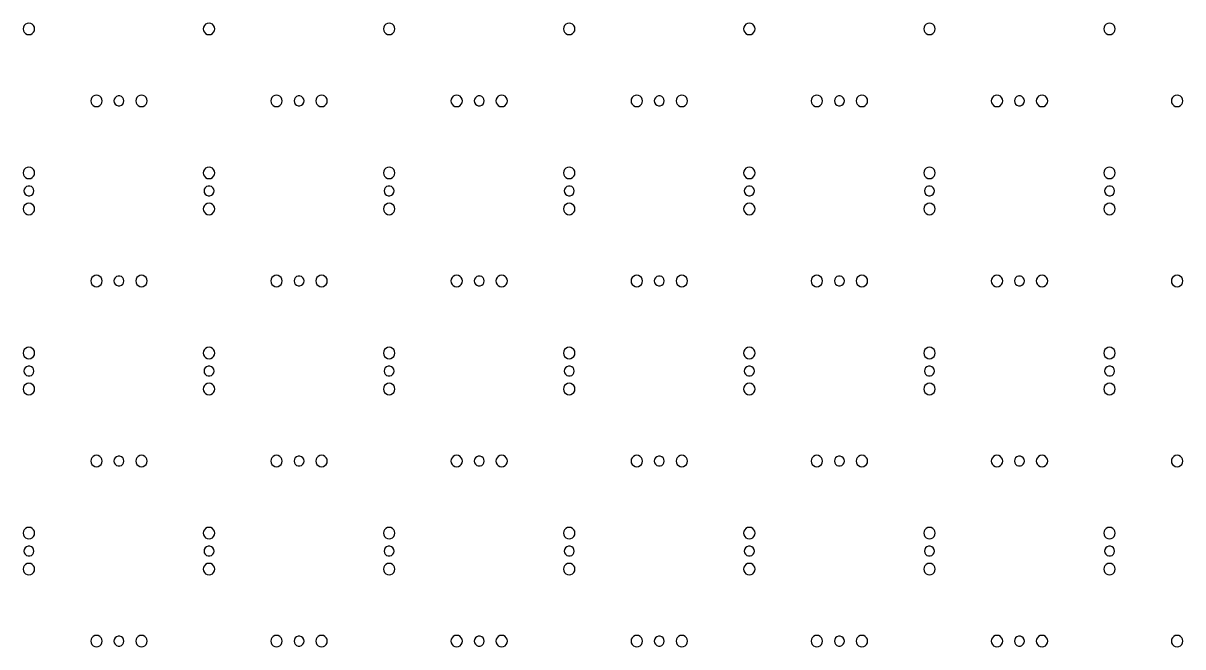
# Model space of a CAD drawing. Extents: x 218 to 2830, y 94 to 1506.
# Drawn here: x 218 to 1505, y 94 to 786 of the extents above; entities that cross this region are included whole.
import ezdxf

# ---------------------------------------------------------------- set-up
doc = ezdxf.new("R2010")
doc.units = 0
doc.layers.get('0').update_dxf_attribs({"linetype": 'CONTINUOUS'})

msp = doc.modelspace()

# ---------------------------------------------------------------- linework, layer by layer
for points in [[(225.962, 773.961), (227.732, 774.863), (229.137, 776.268), (230.039, 778.038), (230.35, 780), (230.039, 781.962), (229.137, 783.732), (227.732, 785.137), (225.962, 786.039), (224, 786.35), (222.038, 786.039), (220.268, 785.137), (218.863, 783.732), (217.961, 781.962), (217.65, 780), (217.961, 778.038), (218.863, 776.268), (220.268, 774.863), (222.038, 773.961), (224, 773.65)], [(425.962, 773.961), (427.732, 774.863), (429.137, 776.268), (430.039, 778.038), (430.35, 780), (430.039, 781.962), (429.137, 783.732), (427.732, 785.137), (425.962, 786.039), (424, 786.35), (422.038, 786.039), (420.268, 785.137), (418.863, 783.732), (417.961, 781.962), (417.65, 780), (417.961, 778.038), (418.863, 776.268), (420.268, 774.863), (422.038, 773.961), (424, 773.65)], [(625.962, 773.961), (627.732, 774.863), (629.137, 776.268), (630.039, 778.038), (630.35, 780), (630.039, 781.962), (629.137, 783.732), (627.732, 785.137), (625.962, 786.039), (624, 786.35), (622.038, 786.039), (620.268, 785.137), (618.863, 783.732), (617.961, 781.962), (617.65, 780), (617.961, 778.038), (618.863, 776.268), (620.268, 774.863), (622.038, 773.961), (624, 773.65)], [(825.962, 773.961), (827.732, 774.863), (829.137, 776.268), (830.039, 778.038), (830.35, 780), (830.039, 781.962), (829.137, 783.732), (827.732, 785.137), (825.962, 786.039), (824, 786.35), (822.038, 786.039), (820.268, 785.137), (818.863, 783.732), (817.961, 781.962), (817.65, 780), (817.961, 778.038), (818.863, 776.268), (820.268, 774.863), (822.038, 773.961), (824, 773.65)], [(1025.96, 773.961), (1027.73, 774.863), (1029.14, 776.268), (1030.04, 778.038), (1030.35, 780), (1030.04, 781.962), (1029.14, 783.732), (1027.73, 785.137), (1025.96, 786.039), (1024, 786.35), (1022.04, 786.039), (1020.27, 785.137), (1018.86, 783.732), (1017.96, 781.962), (1017.65, 780), (1017.96, 778.038), (1018.86, 776.268), (1020.27, 774.863), (1022.04, 773.961), (1024, 773.65)], [(1225.96, 773.961), (1227.73, 774.863), (1229.14, 776.268), (1230.04, 778.038), (1230.35, 780), (1230.04, 781.962), (1229.14, 783.732), (1227.73, 785.137), (1225.96, 786.039), (1224, 786.35), (1222.04, 786.039), (1220.27, 785.137), (1218.86, 783.732), (1217.96, 781.962), (1217.65, 780), (1217.96, 778.038), (1218.86, 776.268), (1220.27, 774.863), (1222.04, 773.961), (1224, 773.65)], [(1425.96, 773.961), (1427.73, 774.863), (1429.14, 776.268), (1430.04, 778.038), (1430.35, 780), (1430.04, 781.962), (1429.14, 783.732), (1427.73, 785.137), (1425.96, 786.039), (1424, 786.35), (1422.04, 786.039), (1420.27, 785.137), (1418.86, 783.732), (1417.96, 781.962), (1417.65, 780), (1417.96, 778.038), (1418.86, 776.268), (1420.27, 774.863), (1422.04, 773.961), (1424, 773.65)], [(300.962, 693.961), (302.732, 694.863), (304.137, 696.268), (305.039, 698.038), (305.35, 700), (305.039, 701.962), (304.137, 703.732), (302.732, 705.137), (300.962, 706.039), (299, 706.35), (297.038, 706.039), (295.268, 705.137), (293.863, 703.732), (292.961, 701.962), (292.65, 700), (292.961, 698.038), (293.863, 696.268), (295.268, 694.863), (297.038, 693.961), (299, 693.65)], [(326.778, 695.188), (328.256, 696.429), (329.221, 698.1), (329.556, 700), (329.221, 701.9), (328.256, 703.571), (326.778, 704.812), (324.965, 705.472), (323.035, 705.472), (321.222, 704.812), (319.744, 703.571), (318.779, 701.9), (318.444, 700), (318.779, 698.1), (319.744, 696.429), (321.222, 695.188), (323.035, 694.528), (324.965, 694.528)], [(350.962, 693.961), (352.732, 694.863), (354.137, 696.268), (355.039, 698.038), (355.35, 700), (355.039, 701.962), (354.137, 703.732), (352.732, 705.137), (350.962, 706.039), (349, 706.35), (347.038, 706.039), (345.268, 705.137), (343.863, 703.732), (342.961, 701.962), (342.65, 700), (342.961, 698.038), (343.863, 696.268), (345.268, 694.863), (347.038, 693.961), (349, 693.65)], [(500.962, 693.961), (502.732, 694.863), (504.137, 696.268), (505.039, 698.038), (505.35, 700), (505.039, 701.962), (504.137, 703.732), (502.732, 705.137), (500.962, 706.039), (499, 706.35), (497.038, 706.039), (495.268, 705.137), (493.863, 703.732), (492.961, 701.962), (492.65, 700), (492.961, 698.038), (493.863, 696.268), (495.268, 694.863), (497.038, 693.961), (499, 693.65)], [(526.778, 695.188), (528.256, 696.429), (529.221, 698.1), (529.556, 700), (529.221, 701.9), (528.256, 703.571), (526.778, 704.812), (524.965, 705.472), (523.035, 705.472), (521.222, 704.812), (519.744, 703.571), (518.779, 701.9), (518.444, 700), (518.779, 698.1), (519.744, 696.429), (521.222, 695.188), (523.035, 694.528), (524.965, 694.528)], [(550.962, 693.961), (552.732, 694.863), (554.137, 696.268), (555.039, 698.038), (555.35, 700), (555.039, 701.962), (554.137, 703.732), (552.732, 705.137), (550.962, 706.039), (549, 706.35), (547.038, 706.039), (545.268, 705.137), (543.863, 703.732), (542.961, 701.962), (542.65, 700), (542.961, 698.038), (543.863, 696.268), (545.268, 694.863), (547.038, 693.961), (549, 693.65)], [(700.962, 693.961), (702.732, 694.863), (704.137, 696.268), (705.039, 698.038), (705.35, 700), (705.039, 701.962), (704.137, 703.732), (702.732, 705.137), (700.962, 706.039), (699, 706.35), (697.038, 706.039), (695.268, 705.137), (693.863, 703.732), (692.961, 701.962), (692.65, 700), (692.961, 698.038), (693.863, 696.268), (695.268, 694.863), (697.038, 693.961), (699, 693.65)], [(726.778, 695.188), (728.256, 696.429), (729.221, 698.1), (729.556, 700), (729.221, 701.9), (728.256, 703.571), (726.778, 704.812), (724.965, 705.472), (723.035, 705.472), (721.222, 704.812), (719.744, 703.571), (718.779, 701.9), (718.444, 700), (718.779, 698.1), (719.744, 696.429), (721.222, 695.188), (723.035, 694.528), (724.965, 694.528)], [(750.962, 693.961), (752.732, 694.863), (754.137, 696.268), (755.039, 698.038), (755.35, 700), (755.039, 701.962), (754.137, 703.732), (752.732, 705.137), (750.962, 706.039), (749, 706.35), (747.038, 706.039), (745.268, 705.137), (743.863, 703.732), (742.961, 701.962), (742.65, 700), (742.961, 698.038), (743.863, 696.268), (745.268, 694.863), (747.038, 693.961), (749, 693.65)], [(900.962, 693.961), (902.732, 694.863), (904.137, 696.268), (905.039, 698.038), (905.35, 700), (905.039, 701.962), (904.137, 703.732), (902.732, 705.137), (900.962, 706.039), (899, 706.35), (897.038, 706.039), (895.268, 705.137), (893.863, 703.732), (892.961, 701.962), (892.65, 700), (892.961, 698.038), (893.863, 696.268), (895.268, 694.863), (897.038, 693.961), (899, 693.65)], [(926.778, 695.188), (928.256, 696.429), (929.221, 698.1), (929.556, 700), (929.221, 701.9), (928.256, 703.571), (926.778, 704.812), (924.965, 705.472), (923.035, 705.472), (921.222, 704.812), (919.744, 703.571), (918.779, 701.9), (918.444, 700), (918.779, 698.1), (919.744, 696.429), (921.222, 695.188), (923.035, 694.528), (924.965, 694.528)], [(950.962, 693.961), (952.732, 694.863), (954.137, 696.268), (955.039, 698.038), (955.35, 700), (955.039, 701.962), (954.137, 703.732), (952.732, 705.137), (950.962, 706.039), (949, 706.35), (947.038, 706.039), (945.268, 705.137), (943.863, 703.732), (942.961, 701.962), (942.65, 700), (942.961, 698.038), (943.863, 696.268), (945.268, 694.863), (947.038, 693.961), (949, 693.65)], [(1100.96, 693.961), (1102.73, 694.863), (1104.14, 696.268), (1105.04, 698.038), (1105.35, 700), (1105.04, 701.962), (1104.14, 703.732), (1102.73, 705.137), (1100.96, 706.039), (1099, 706.35), (1097.04, 706.039), (1095.27, 705.137), (1093.86, 703.732), (1092.96, 701.962), (1092.65, 700), (1092.96, 698.038), (1093.86, 696.268), (1095.27, 694.863), (1097.04, 693.961), (1099, 693.65)], [(1126.78, 695.188), (1128.26, 696.429), (1129.22, 698.1), (1129.56, 700), (1129.22, 701.9), (1128.26, 703.571), (1126.78, 704.812), (1124.96, 705.472), (1123.04, 705.472), (1121.22, 704.812), (1119.74, 703.571), (1118.78, 701.9), (1118.44, 700), (1118.78, 698.1), (1119.74, 696.429), (1121.22, 695.188), (1123.04, 694.528), (1124.96, 694.528)], [(1150.96, 693.961), (1152.73, 694.863), (1154.14, 696.268), (1155.04, 698.038), (1155.35, 700), (1155.04, 701.962), (1154.14, 703.732), (1152.73, 705.137), (1150.96, 706.039), (1149, 706.35), (1147.04, 706.039), (1145.27, 705.137), (1143.86, 703.732), (1142.96, 701.962), (1142.65, 700), (1142.96, 698.038), (1143.86, 696.268), (1145.27, 694.863), (1147.04, 693.961), (1149, 693.65)], [(1300.96, 693.961), (1302.73, 694.863), (1304.14, 696.268), (1305.04, 698.038), (1305.35, 700), (1305.04, 701.962), (1304.14, 703.732), (1302.73, 705.137), (1300.96, 706.039), (1299, 706.35), (1297.04, 706.039), (1295.27, 705.137), (1293.86, 703.732), (1292.96, 701.962), (1292.65, 700), (1292.96, 698.038), (1293.86, 696.268), (1295.27, 694.863), (1297.04, 693.961), (1299, 693.65)], [(1326.78, 695.188), (1328.26, 696.429), (1329.22, 698.1), (1329.56, 700), (1329.22, 701.9), (1328.26, 703.571), (1326.78, 704.812), (1324.96, 705.472), (1323.04, 705.472), (1321.22, 704.812), (1319.74, 703.571), (1318.78, 701.9), (1318.44, 700), (1318.78, 698.1), (1319.74, 696.429), (1321.22, 695.188), (1323.04, 694.528), (1324.96, 694.528)], [(1350.96, 693.961), (1352.73, 694.863), (1354.14, 696.268), (1355.04, 698.038), (1355.35, 700), (1355.04, 701.962), (1354.14, 703.732), (1352.73, 705.137), (1350.96, 706.039), (1349, 706.35), (1347.04, 706.039), (1345.27, 705.137), (1343.86, 703.732), (1342.96, 701.962), (1342.65, 700), (1342.96, 698.038), (1343.86, 696.268), (1345.27, 694.863), (1347.04, 693.961), (1349, 693.65)], [(1500.96, 693.961), (1502.73, 694.863), (1504.14, 696.268), (1505.04, 698.038), (1505.35, 700), (1505.04, 701.962), (1504.14, 703.732), (1502.73, 705.137), (1500.96, 706.039), (1499, 706.35), (1497.04, 706.039), (1495.27, 705.137), (1493.86, 703.732), (1492.96, 701.962), (1492.65, 700), (1492.96, 698.038), (1493.86, 696.268), (1495.27, 694.863), (1497.04, 693.961), (1499, 693.65)], [(225.962, 613.961), (227.732, 614.863), (229.137, 616.268), (230.039, 618.038), (230.35, 620), (230.039, 621.962), (229.137, 623.732), (227.732, 625.137), (225.962, 626.039), (224, 626.35), (222.038, 626.039), (220.268, 625.137), (218.863, 623.732), (217.961, 621.962), (217.65, 620), (217.961, 618.038), (218.863, 616.268), (220.268, 614.863), (222.038, 613.961), (224, 613.65)], [(425.962, 613.961), (427.732, 614.863), (429.137, 616.268), (430.039, 618.038), (430.35, 620), (430.039, 621.962), (429.137, 623.732), (427.732, 625.137), (425.962, 626.039), (424, 626.35), (422.038, 626.039), (420.268, 625.137), (418.863, 623.732), (417.961, 621.962), (417.65, 620), (417.961, 618.038), (418.863, 616.268), (420.268, 614.863), (422.038, 613.961), (424, 613.65)], [(625.962, 613.961), (627.732, 614.863), (629.137, 616.268), (630.039, 618.038), (630.35, 620), (630.039, 621.962), (629.137, 623.732), (627.732, 625.137), (625.962, 626.039), (624, 626.35), (622.038, 626.039), (620.268, 625.137), (618.863, 623.732), (617.961, 621.962), (617.65, 620), (617.961, 618.038), (618.863, 616.268), (620.268, 614.863), (622.038, 613.961), (624, 613.65)], [(825.962, 613.961), (827.732, 614.863), (829.137, 616.268), (830.039, 618.038), (830.35, 620), (830.039, 621.962), (829.137, 623.732), (827.732, 625.137), (825.962, 626.039), (824, 626.35), (822.038, 626.039), (820.268, 625.137), (818.863, 623.732), (817.961, 621.962), (817.65, 620), (817.961, 618.038), (818.863, 616.268), (820.268, 614.863), (822.038, 613.961), (824, 613.65)], [(1025.96, 613.961), (1027.73, 614.863), (1029.14, 616.268), (1030.04, 618.038), (1030.35, 620), (1030.04, 621.962), (1029.14, 623.732), (1027.73, 625.137), (1025.96, 626.039), (1024, 626.35), (1022.04, 626.039), (1020.27, 625.137), (1018.86, 623.732), (1017.96, 621.962), (1017.65, 620), (1017.96, 618.038), (1018.86, 616.268), (1020.27, 614.863), (1022.04, 613.961), (1024, 613.65)], [(1225.96, 613.961), (1227.73, 614.863), (1229.14, 616.268), (1230.04, 618.038), (1230.35, 620), (1230.04, 621.962), (1229.14, 623.732), (1227.73, 625.137), (1225.96, 626.039), (1224, 626.35), (1222.04, 626.039), (1220.27, 625.137), (1218.86, 623.732), (1217.96, 621.962), (1217.65, 620), (1217.96, 618.038), (1218.86, 616.268), (1220.27, 614.863), (1222.04, 613.961), (1224, 613.65)], [(1425.96, 613.961), (1427.73, 614.863), (1429.14, 616.268), (1430.04, 618.038), (1430.35, 620), (1430.04, 621.962), (1429.14, 623.732), (1427.73, 625.137), (1425.96, 626.039), (1424, 626.35), (1422.04, 626.039), (1420.27, 625.137), (1418.86, 623.732), (1417.96, 621.962), (1417.65, 620), (1417.96, 618.038), (1418.86, 616.268), (1420.27, 614.863), (1422.04, 613.961), (1424, 613.65)], [(226.778, 595.188), (228.256, 596.429), (229.221, 598.1), (229.556, 600), (229.221, 601.9), (228.256, 603.571), (226.778, 604.812), (224.965, 605.472), (223.035, 605.472), (221.222, 604.812), (219.744, 603.571), (218.779, 601.9), (218.444, 600), (218.779, 598.1), (219.744, 596.429), (221.222, 595.188), (223.035, 594.528), (224.965, 594.528)], [(426.778, 595.188), (428.256, 596.429), (429.221, 598.1), (429.556, 600), (429.221, 601.9), (428.256, 603.571), (426.778, 604.812), (424.965, 605.472), (423.035, 605.472), (421.222, 604.812), (419.744, 603.571), (418.779, 601.9), (418.444, 600), (418.779, 598.1), (419.744, 596.429), (421.222, 595.188), (423.035, 594.528), (424.965, 594.528)], [(626.778, 595.188), (628.256, 596.429), (629.221, 598.1), (629.556, 600), (629.221, 601.9), (628.256, 603.571), (626.778, 604.812), (624.965, 605.472), (623.035, 605.472), (621.222, 604.812), (619.744, 603.571), (618.779, 601.9), (618.444, 600), (618.779, 598.1), (619.744, 596.429), (621.222, 595.188), (623.035, 594.528), (624.965, 594.528)], [(826.778, 595.188), (828.256, 596.429), (829.221, 598.1), (829.556, 600), (829.221, 601.9), (828.256, 603.571), (826.778, 604.812), (824.965, 605.472), (823.035, 605.472), (821.222, 604.812), (819.744, 603.571), (818.779, 601.9), (818.444, 600), (818.779, 598.1), (819.744, 596.429), (821.222, 595.188), (823.035, 594.528), (824.965, 594.528)], [(1026.78, 595.188), (1028.26, 596.429), (1029.22, 598.1), (1029.56, 600), (1029.22, 601.9), (1028.26, 603.571), (1026.78, 604.812), (1024.96, 605.472), (1023.04, 605.472), (1021.22, 604.812), (1019.74, 603.571), (1018.78, 601.9), (1018.44, 600), (1018.78, 598.1), (1019.74, 596.429), (1021.22, 595.188), (1023.04, 594.528), (1024.96, 594.528)], [(1226.78, 595.188), (1228.26, 596.429), (1229.22, 598.1), (1229.56, 600), (1229.22, 601.9), (1228.26, 603.571), (1226.78, 604.812), (1224.96, 605.472), (1223.04, 605.472), (1221.22, 604.812), (1219.74, 603.571), (1218.78, 601.9), (1218.44, 600), (1218.78, 598.1), (1219.74, 596.429), (1221.22, 595.188), (1223.04, 594.528), (1224.96, 594.528)], [(1426.78, 595.188), (1428.26, 596.429), (1429.22, 598.1), (1429.56, 600), (1429.22, 601.9), (1428.26, 603.571), (1426.78, 604.812), (1424.96, 605.472), (1423.04, 605.472), (1421.22, 604.812), (1419.74, 603.571), (1418.78, 601.9), (1418.44, 600), (1418.78, 598.1), (1419.74, 596.429), (1421.22, 595.188), (1423.04, 594.528), (1424.96, 594.528)], [(225.962, 573.961), (227.732, 574.863), (229.137, 576.268), (230.039, 578.038), (230.35, 580), (230.039, 581.962), (229.137, 583.732), (227.732, 585.137), (225.962, 586.039), (224, 586.35), (222.038, 586.039), (220.268, 585.137), (218.863, 583.732), (217.961, 581.962), (217.65, 580), (217.961, 578.038), (218.863, 576.268), (220.268, 574.863), (222.038, 573.961), (224, 573.65)], [(425.962, 573.961), (427.732, 574.863), (429.137, 576.268), (430.039, 578.038), (430.35, 580), (430.039, 581.962), (429.137, 583.732), (427.732, 585.137), (425.962, 586.039), (424, 586.35), (422.038, 586.039), (420.268, 585.137), (418.863, 583.732), (417.961, 581.962), (417.65, 580), (417.961, 578.038), (418.863, 576.268), (420.268, 574.863), (422.038, 573.961), (424, 573.65)], [(625.962, 573.961), (627.732, 574.863), (629.137, 576.268), (630.039, 578.038), (630.35, 580), (630.039, 581.962), (629.137, 583.732), (627.732, 585.137), (625.962, 586.039), (624, 586.35), (622.038, 586.039), (620.268, 585.137), (618.863, 583.732), (617.961, 581.962), (617.65, 580), (617.961, 578.038), (618.863, 576.268), (620.268, 574.863), (622.038, 573.961), (624, 573.65)], [(825.962, 573.961), (827.732, 574.863), (829.137, 576.268), (830.039, 578.038), (830.35, 580), (830.039, 581.962), (829.137, 583.732), (827.732, 585.137), (825.962, 586.039), (824, 586.35), (822.038, 586.039), (820.268, 585.137), (818.863, 583.732), (817.961, 581.962), (817.65, 580), (817.961, 578.038), (818.863, 576.268), (820.268, 574.863), (822.038, 573.961), (824, 573.65)], [(1025.96, 573.961), (1027.73, 574.863), (1029.14, 576.268), (1030.04, 578.038), (1030.35, 580), (1030.04, 581.962), (1029.14, 583.732), (1027.73, 585.137), (1025.96, 586.039), (1024, 586.35), (1022.04, 586.039), (1020.27, 585.137), (1018.86, 583.732), (1017.96, 581.962), (1017.65, 580), (1017.96, 578.038), (1018.86, 576.268), (1020.27, 574.863), (1022.04, 573.961), (1024, 573.65)], [(1225.96, 573.961), (1227.73, 574.863), (1229.14, 576.268), (1230.04, 578.038), (1230.35, 580), (1230.04, 581.962), (1229.14, 583.732), (1227.73, 585.137), (1225.96, 586.039), (1224, 586.35), (1222.04, 586.039), (1220.27, 585.137), (1218.86, 583.732), (1217.96, 581.962), (1217.65, 580), (1217.96, 578.038), (1218.86, 576.268), (1220.27, 574.863), (1222.04, 573.961), (1224, 573.65)], [(1425.96, 573.961), (1427.73, 574.863), (1429.14, 576.268), (1430.04, 578.038), (1430.35, 580), (1430.04, 581.962), (1429.14, 583.732), (1427.73, 585.137), (1425.96, 586.039), (1424, 586.35), (1422.04, 586.039), (1420.27, 585.137), (1418.86, 583.732), (1417.96, 581.962), (1417.65, 580), (1417.96, 578.038), (1418.86, 576.268), (1420.27, 574.863), (1422.04, 573.961), (1424, 573.65)], [(300.962, 493.961), (302.732, 494.863), (304.137, 496.268), (305.039, 498.038), (305.35, 500), (305.039, 501.962), (304.137, 503.732), (302.732, 505.137), (300.962, 506.039), (299, 506.35), (297.038, 506.039), (295.268, 505.137), (293.863, 503.732), (292.961, 501.962), (292.65, 500), (292.961, 498.038), (293.863, 496.268), (295.268, 494.863), (297.038, 493.961), (299, 493.65)], [(326.778, 495.188), (328.256, 496.429), (329.221, 498.1), (329.556, 500), (329.221, 501.9), (328.256, 503.571), (326.778, 504.812), (324.965, 505.472), (323.035, 505.472), (321.222, 504.812), (319.744, 503.571), (318.779, 501.9), (318.444, 500), (318.779, 498.1), (319.744, 496.429), (321.222, 495.188), (323.035, 494.528), (324.965, 494.528)], [(350.962, 493.961), (352.732, 494.863), (354.137, 496.268), (355.039, 498.038), (355.35, 500), (355.039, 501.962), (354.137, 503.732), (352.732, 505.137), (350.962, 506.039), (349, 506.35), (347.038, 506.039), (345.268, 505.137), (343.863, 503.732), (342.961, 501.962), (342.65, 500), (342.961, 498.038), (343.863, 496.268), (345.268, 494.863), (347.038, 493.961), (349, 493.65)], [(500.962, 493.961), (502.732, 494.863), (504.137, 496.268), (505.039, 498.038), (505.35, 500), (505.039, 501.962), (504.137, 503.732), (502.732, 505.137), (500.962, 506.039), (499, 506.35), (497.038, 506.039), (495.268, 505.137), (493.863, 503.732), (492.961, 501.962), (492.65, 500), (492.961, 498.038), (493.863, 496.268), (495.268, 494.863), (497.038, 493.961), (499, 493.65)], [(526.778, 495.188), (528.256, 496.429), (529.221, 498.1), (529.556, 500), (529.221, 501.9), (528.256, 503.571), (526.778, 504.812), (524.965, 505.472), (523.035, 505.472), (521.222, 504.812), (519.744, 503.571), (518.779, 501.9), (518.444, 500), (518.779, 498.1), (519.744, 496.429), (521.222, 495.188), (523.035, 494.528), (524.965, 494.528)], [(550.962, 493.961), (552.732, 494.863), (554.137, 496.268), (555.039, 498.038), (555.35, 500), (555.039, 501.962), (554.137, 503.732), (552.732, 505.137), (550.962, 506.039), (549, 506.35), (547.038, 506.039), (545.268, 505.137), (543.863, 503.732), (542.961, 501.962), (542.65, 500), (542.961, 498.038), (543.863, 496.268), (545.268, 494.863), (547.038, 493.961), (549, 493.65)], [(700.962, 493.961), (702.732, 494.863), (704.137, 496.268), (705.039, 498.038), (705.35, 500), (705.039, 501.962), (704.137, 503.732), (702.732, 505.137), (700.962, 506.039), (699, 506.35), (697.038, 506.039), (695.268, 505.137), (693.863, 503.732), (692.961, 501.962), (692.65, 500), (692.961, 498.038), (693.863, 496.268), (695.268, 494.863), (697.038, 493.961), (699, 493.65)], [(726.778, 495.188), (728.256, 496.429), (729.221, 498.1), (729.556, 500), (729.221, 501.9), (728.256, 503.571), (726.778, 504.812), (724.965, 505.472), (723.035, 505.472), (721.222, 504.812), (719.744, 503.571), (718.779, 501.9), (718.444, 500), (718.779, 498.1), (719.744, 496.429), (721.222, 495.188), (723.035, 494.528), (724.965, 494.528)], [(750.962, 493.961), (752.732, 494.863), (754.137, 496.268), (755.039, 498.038), (755.35, 500), (755.039, 501.962), (754.137, 503.732), (752.732, 505.137), (750.962, 506.039), (749, 506.35), (747.038, 506.039), (745.268, 505.137), (743.863, 503.732), (742.961, 501.962), (742.65, 500), (742.961, 498.038), (743.863, 496.268), (745.268, 494.863), (747.038, 493.961), (749, 493.65)], [(900.962, 493.961), (902.732, 494.863), (904.137, 496.268), (905.039, 498.038), (905.35, 500), (905.039, 501.962), (904.137, 503.732), (902.732, 505.137), (900.962, 506.039), (899, 506.35), (897.038, 506.039), (895.268, 505.137), (893.863, 503.732), (892.961, 501.962), (892.65, 500), (892.961, 498.038), (893.863, 496.268), (895.268, 494.863), (897.038, 493.961), (899, 493.65)], [(926.778, 495.188), (928.256, 496.429), (929.221, 498.1), (929.556, 500), (929.221, 501.9), (928.256, 503.571), (926.778, 504.812), (924.965, 505.472), (923.035, 505.472), (921.222, 504.812), (919.744, 503.571), (918.779, 501.9), (918.444, 500), (918.779, 498.1), (919.744, 496.429), (921.222, 495.188), (923.035, 494.528), (924.965, 494.528)], [(950.962, 493.961), (952.732, 494.863), (954.137, 496.268), (955.039, 498.038), (955.35, 500), (955.039, 501.962), (954.137, 503.732), (952.732, 505.137), (950.962, 506.039), (949, 506.35), (947.038, 506.039), (945.268, 505.137), (943.863, 503.732), (942.961, 501.962), (942.65, 500), (942.961, 498.038), (943.863, 496.268), (945.268, 494.863), (947.038, 493.961), (949, 493.65)], [(1100.96, 493.961), (1102.73, 494.863), (1104.14, 496.268), (1105.04, 498.038), (1105.35, 500), (1105.04, 501.962), (1104.14, 503.732), (1102.73, 505.137), (1100.96, 506.039), (1099, 506.35), (1097.04, 506.039), (1095.27, 505.137), (1093.86, 503.732), (1092.96, 501.962), (1092.65, 500), (1092.96, 498.038), (1093.86, 496.268), (1095.27, 494.863), (1097.04, 493.961), (1099, 493.65)], [(1126.78, 495.188), (1128.26, 496.429), (1129.22, 498.1), (1129.56, 500), (1129.22, 501.9), (1128.26, 503.571), (1126.78, 504.812), (1124.96, 505.472), (1123.04, 505.472), (1121.22, 504.812), (1119.74, 503.571), (1118.78, 501.9), (1118.44, 500), (1118.78, 498.1), (1119.74, 496.429), (1121.22, 495.188), (1123.04, 494.528), (1124.96, 494.528)], [(1150.96, 493.961), (1152.73, 494.863), (1154.14, 496.268), (1155.04, 498.038), (1155.35, 500), (1155.04, 501.962), (1154.14, 503.732), (1152.73, 505.137), (1150.96, 506.039), (1149, 506.35), (1147.04, 506.039), (1145.27, 505.137), (1143.86, 503.732), (1142.96, 501.962), (1142.65, 500), (1142.96, 498.038), (1143.86, 496.268), (1145.27, 494.863), (1147.04, 493.961), (1149, 493.65)], [(1300.96, 493.961), (1302.73, 494.863), (1304.14, 496.268), (1305.04, 498.038), (1305.35, 500), (1305.04, 501.962), (1304.14, 503.732), (1302.73, 505.137), (1300.96, 506.039), (1299, 506.35), (1297.04, 506.039), (1295.27, 505.137), (1293.86, 503.732), (1292.96, 501.962), (1292.65, 500), (1292.96, 498.038), (1293.86, 496.268), (1295.27, 494.863), (1297.04, 493.961), (1299, 493.65)], [(1326.78, 495.188), (1328.26, 496.429), (1329.22, 498.1), (1329.56, 500), (1329.22, 501.9), (1328.26, 503.571), (1326.78, 504.812), (1324.96, 505.472), (1323.04, 505.472), (1321.22, 504.812), (1319.74, 503.571), (1318.78, 501.9), (1318.44, 500), (1318.78, 498.1), (1319.74, 496.429), (1321.22, 495.188), (1323.04, 494.528), (1324.96, 494.528)], [(1350.96, 493.961), (1352.73, 494.863), (1354.14, 496.268), (1355.04, 498.038), (1355.35, 500), (1355.04, 501.962), (1354.14, 503.732), (1352.73, 505.137), (1350.96, 506.039), (1349, 506.35), (1347.04, 506.039), (1345.27, 505.137), (1343.86, 503.732), (1342.96, 501.962), (1342.65, 500), (1342.96, 498.038), (1343.86, 496.268), (1345.27, 494.863), (1347.04, 493.961), (1349, 493.65)], [(1500.96, 493.961), (1502.73, 494.863), (1504.14, 496.268), (1505.04, 498.038), (1505.35, 500), (1505.04, 501.962), (1504.14, 503.732), (1502.73, 505.137), (1500.96, 506.039), (1499, 506.35), (1497.04, 506.039), (1495.27, 505.137), (1493.86, 503.732), (1492.96, 501.962), (1492.65, 500), (1492.96, 498.038), (1493.86, 496.268), (1495.27, 494.863), (1497.04, 493.961), (1499, 493.65)], [(225.962, 413.961), (227.732, 414.863), (229.137, 416.268), (230.039, 418.038), (230.35, 420), (230.039, 421.962), (229.137, 423.732), (227.732, 425.137), (225.962, 426.039), (224, 426.35), (222.038, 426.039), (220.268, 425.137), (218.863, 423.732), (217.961, 421.962), (217.65, 420), (217.961, 418.038), (218.863, 416.268), (220.268, 414.863), (222.038, 413.961), (224, 413.65)], [(425.962, 413.961), (427.732, 414.863), (429.137, 416.268), (430.039, 418.038), (430.35, 420), (430.039, 421.962), (429.137, 423.732), (427.732, 425.137), (425.962, 426.039), (424, 426.35), (422.038, 426.039), (420.268, 425.137), (418.863, 423.732), (417.961, 421.962), (417.65, 420), (417.961, 418.038), (418.863, 416.268), (420.268, 414.863), (422.038, 413.961), (424, 413.65)], [(625.962, 413.961), (627.732, 414.863), (629.137, 416.268), (630.039, 418.038), (630.35, 420), (630.039, 421.962), (629.137, 423.732), (627.732, 425.137), (625.962, 426.039), (624, 426.35), (622.038, 426.039), (620.268, 425.137), (618.863, 423.732), (617.961, 421.962), (617.65, 420), (617.961, 418.038), (618.863, 416.268), (620.268, 414.863), (622.038, 413.961), (624, 413.65)], [(825.962, 413.961), (827.732, 414.863), (829.137, 416.268), (830.039, 418.038), (830.35, 420), (830.039, 421.962), (829.137, 423.732), (827.732, 425.137), (825.962, 426.039), (824, 426.35), (822.038, 426.039), (820.268, 425.137), (818.863, 423.732), (817.961, 421.962), (817.65, 420), (817.961, 418.038), (818.863, 416.268), (820.268, 414.863), (822.038, 413.961), (824, 413.65)], [(1025.96, 413.961), (1027.73, 414.863), (1029.14, 416.268), (1030.04, 418.038), (1030.35, 420), (1030.04, 421.962), (1029.14, 423.732), (1027.73, 425.137), (1025.96, 426.039), (1024, 426.35), (1022.04, 426.039), (1020.27, 425.137), (1018.86, 423.732), (1017.96, 421.962), (1017.65, 420), (1017.96, 418.038), (1018.86, 416.268), (1020.27, 414.863), (1022.04, 413.961), (1024, 413.65)], [(1225.96, 413.961), (1227.73, 414.863), (1229.14, 416.268), (1230.04, 418.038), (1230.35, 420), (1230.04, 421.962), (1229.14, 423.732), (1227.73, 425.137), (1225.96, 426.039), (1224, 426.35), (1222.04, 426.039), (1220.27, 425.137), (1218.86, 423.732), (1217.96, 421.962), (1217.65, 420), (1217.96, 418.038), (1218.86, 416.268), (1220.27, 414.863), (1222.04, 413.961), (1224, 413.65)], [(1425.96, 413.961), (1427.73, 414.863), (1429.14, 416.268), (1430.04, 418.038), (1430.35, 420), (1430.04, 421.962), (1429.14, 423.732), (1427.73, 425.137), (1425.96, 426.039), (1424, 426.35), (1422.04, 426.039), (1420.27, 425.137), (1418.86, 423.732), (1417.96, 421.962), (1417.65, 420), (1417.96, 418.038), (1418.86, 416.268), (1420.27, 414.863), (1422.04, 413.961), (1424, 413.65)], [(226.778, 395.188), (228.256, 396.429), (229.221, 398.1), (229.556, 400), (229.221, 401.9), (228.256, 403.571), (226.778, 404.812), (224.965, 405.472), (223.035, 405.472), (221.222, 404.812), (219.744, 403.571), (218.779, 401.9), (218.444, 400), (218.779, 398.1), (219.744, 396.429), (221.222, 395.188), (223.035, 394.528), (224.965, 394.528)], [(426.778, 395.188), (428.256, 396.429), (429.221, 398.1), (429.556, 400), (429.221, 401.9), (428.256, 403.571), (426.778, 404.812), (424.965, 405.472), (423.035, 405.472), (421.222, 404.812), (419.744, 403.571), (418.779, 401.9), (418.444, 400), (418.779, 398.1), (419.744, 396.429), (421.222, 395.188), (423.035, 394.528), (424.965, 394.528)], [(626.778, 395.188), (628.256, 396.429), (629.221, 398.1), (629.556, 400), (629.221, 401.9), (628.256, 403.571), (626.778, 404.812), (624.965, 405.472), (623.035, 405.472), (621.222, 404.812), (619.744, 403.571), (618.779, 401.9), (618.444, 400), (618.779, 398.1), (619.744, 396.429), (621.222, 395.188), (623.035, 394.528), (624.965, 394.528)], [(826.778, 395.188), (828.256, 396.429), (829.221, 398.1), (829.556, 400), (829.221, 401.9), (828.256, 403.571), (826.778, 404.812), (824.965, 405.472), (823.035, 405.472), (821.222, 404.812), (819.744, 403.571), (818.779, 401.9), (818.444, 400), (818.779, 398.1), (819.744, 396.429), (821.222, 395.188), (823.035, 394.528), (824.965, 394.528)], [(1026.78, 395.188), (1028.26, 396.429), (1029.22, 398.1), (1029.56, 400), (1029.22, 401.9), (1028.26, 403.571), (1026.78, 404.812), (1024.96, 405.472), (1023.04, 405.472), (1021.22, 404.812), (1019.74, 403.571), (1018.78, 401.9), (1018.44, 400), (1018.78, 398.1), (1019.74, 396.429), (1021.22, 395.188), (1023.04, 394.528), (1024.96, 394.528)], [(1226.78, 395.188), (1228.26, 396.429), (1229.22, 398.1), (1229.56, 400), (1229.22, 401.9), (1228.26, 403.571), (1226.78, 404.812), (1224.96, 405.472), (1223.04, 405.472), (1221.22, 404.812), (1219.74, 403.571), (1218.78, 401.9), (1218.44, 400), (1218.78, 398.1), (1219.74, 396.429), (1221.22, 395.188), (1223.04, 394.528), (1224.96, 394.528)], [(1426.78, 395.188), (1428.26, 396.429), (1429.22, 398.1), (1429.56, 400), (1429.22, 401.9), (1428.26, 403.571), (1426.78, 404.812), (1424.96, 405.472), (1423.04, 405.472), (1421.22, 404.812), (1419.74, 403.571), (1418.78, 401.9), (1418.44, 400), (1418.78, 398.1), (1419.74, 396.429), (1421.22, 395.188), (1423.04, 394.528), (1424.96, 394.528)], [(225.962, 373.961), (227.732, 374.863), (229.137, 376.268), (230.039, 378.038), (230.35, 380), (230.039, 381.962), (229.137, 383.732), (227.732, 385.137), (225.962, 386.039), (224, 386.35), (222.038, 386.039), (220.268, 385.137), (218.863, 383.732), (217.961, 381.962), (217.65, 380), (217.961, 378.038), (218.863, 376.268), (220.268, 374.863), (222.038, 373.961), (224, 373.65)], [(425.962, 373.961), (427.732, 374.863), (429.137, 376.268), (430.039, 378.038), (430.35, 380), (430.039, 381.962), (429.137, 383.732), (427.732, 385.137), (425.962, 386.039), (424, 386.35), (422.038, 386.039), (420.268, 385.137), (418.863, 383.732), (417.961, 381.962), (417.65, 380), (417.961, 378.038), (418.863, 376.268), (420.268, 374.863), (422.038, 373.961), (424, 373.65)], [(625.962, 373.961), (627.732, 374.863), (629.137, 376.268), (630.039, 378.038), (630.35, 380), (630.039, 381.962), (629.137, 383.732), (627.732, 385.137), (625.962, 386.039), (624, 386.35), (622.038, 386.039), (620.268, 385.137), (618.863, 383.732), (617.961, 381.962), (617.65, 380), (617.961, 378.038), (618.863, 376.268), (620.268, 374.863), (622.038, 373.961), (624, 373.65)], [(825.962, 373.961), (827.732, 374.863), (829.137, 376.268), (830.039, 378.038), (830.35, 380), (830.039, 381.962), (829.137, 383.732), (827.732, 385.137), (825.962, 386.039), (824, 386.35), (822.038, 386.039), (820.268, 385.137), (818.863, 383.732), (817.961, 381.962), (817.65, 380), (817.961, 378.038), (818.863, 376.268), (820.268, 374.863), (822.038, 373.961), (824, 373.65)], [(1025.96, 373.961), (1027.73, 374.863), (1029.14, 376.268), (1030.04, 378.038), (1030.35, 380), (1030.04, 381.962), (1029.14, 383.732), (1027.73, 385.137), (1025.96, 386.039), (1024, 386.35), (1022.04, 386.039), (1020.27, 385.137), (1018.86, 383.732), (1017.96, 381.962), (1017.65, 380), (1017.96, 378.038), (1018.86, 376.268), (1020.27, 374.863), (1022.04, 373.961), (1024, 373.65)], [(1225.96, 373.961), (1227.73, 374.863), (1229.14, 376.268), (1230.04, 378.038), (1230.35, 380), (1230.04, 381.962), (1229.14, 383.732), (1227.73, 385.137), (1225.96, 386.039), (1224, 386.35), (1222.04, 386.039), (1220.27, 385.137), (1218.86, 383.732), (1217.96, 381.962), (1217.65, 380), (1217.96, 378.038), (1218.86, 376.268), (1220.27, 374.863), (1222.04, 373.961), (1224, 373.65)], [(1425.96, 373.961), (1427.73, 374.863), (1429.14, 376.268), (1430.04, 378.038), (1430.35, 380), (1430.04, 381.962), (1429.14, 383.732), (1427.73, 385.137), (1425.96, 386.039), (1424, 386.35), (1422.04, 386.039), (1420.27, 385.137), (1418.86, 383.732), (1417.96, 381.962), (1417.65, 380), (1417.96, 378.038), (1418.86, 376.268), (1420.27, 374.863), (1422.04, 373.961), (1424, 373.65)], [(300.962, 293.961), (302.732, 294.863), (304.137, 296.268), (305.039, 298.038), (305.35, 300), (305.039, 301.962), (304.137, 303.732), (302.732, 305.137), (300.962, 306.039), (299, 306.35), (297.038, 306.039), (295.268, 305.137), (293.863, 303.732), (292.961, 301.962), (292.65, 300), (292.961, 298.038), (293.863, 296.268), (295.268, 294.863), (297.038, 293.961), (299, 293.65)], [(326.778, 295.188), (328.256, 296.429), (329.221, 298.1), (329.556, 300), (329.221, 301.9), (328.256, 303.571), (326.778, 304.812), (324.965, 305.472), (323.035, 305.472), (321.222, 304.812), (319.744, 303.571), (318.779, 301.9), (318.444, 300), (318.779, 298.1), (319.744, 296.429), (321.222, 295.188), (323.035, 294.528), (324.965, 294.528)], [(350.962, 293.961), (352.732, 294.863), (354.137, 296.268), (355.039, 298.038), (355.35, 300), (355.039, 301.962), (354.137, 303.732), (352.732, 305.137), (350.962, 306.039), (349, 306.35), (347.038, 306.039), (345.268, 305.137), (343.863, 303.732), (342.961, 301.962), (342.65, 300), (342.961, 298.038), (343.863, 296.268), (345.268, 294.863), (347.038, 293.961), (349, 293.65)], [(500.962, 293.961), (502.732, 294.863), (504.137, 296.268), (505.039, 298.038), (505.35, 300), (505.039, 301.962), (504.137, 303.732), (502.732, 305.137), (500.962, 306.039), (499, 306.35), (497.038, 306.039), (495.268, 305.137), (493.863, 303.732), (492.961, 301.962), (492.65, 300), (492.961, 298.038), (493.863, 296.268), (495.268, 294.863), (497.038, 293.961), (499, 293.65)], [(526.778, 295.188), (528.256, 296.429), (529.221, 298.1), (529.556, 300), (529.221, 301.9), (528.256, 303.571), (526.778, 304.812), (524.965, 305.472), (523.035, 305.472), (521.222, 304.812), (519.744, 303.571), (518.779, 301.9), (518.444, 300), (518.779, 298.1), (519.744, 296.429), (521.222, 295.188), (523.035, 294.528), (524.965, 294.528)], [(550.962, 293.961), (552.732, 294.863), (554.137, 296.268), (555.039, 298.038), (555.35, 300), (555.039, 301.962), (554.137, 303.732), (552.732, 305.137), (550.962, 306.039), (549, 306.35), (547.038, 306.039), (545.268, 305.137), (543.863, 303.732), (542.961, 301.962), (542.65, 300), (542.961, 298.038), (543.863, 296.268), (545.268, 294.863), (547.038, 293.961), (549, 293.65)], [(700.962, 293.961), (702.732, 294.863), (704.137, 296.268), (705.039, 298.038), (705.35, 300), (705.039, 301.962), (704.137, 303.732), (702.732, 305.137), (700.962, 306.039), (699, 306.35), (697.038, 306.039), (695.268, 305.137), (693.863, 303.732), (692.961, 301.962), (692.65, 300), (692.961, 298.038), (693.863, 296.268), (695.268, 294.863), (697.038, 293.961), (699, 293.65)], [(726.778, 295.188), (728.256, 296.429), (729.221, 298.1), (729.556, 300), (729.221, 301.9), (728.256, 303.571), (726.778, 304.812), (724.965, 305.472), (723.035, 305.472), (721.222, 304.812), (719.744, 303.571), (718.779, 301.9), (718.444, 300), (718.779, 298.1), (719.744, 296.429), (721.222, 295.188), (723.035, 294.528), (724.965, 294.528)], [(750.962, 293.961), (752.732, 294.863), (754.137, 296.268), (755.039, 298.038), (755.35, 300), (755.039, 301.962), (754.137, 303.732), (752.732, 305.137), (750.962, 306.039), (749, 306.35), (747.038, 306.039), (745.268, 305.137), (743.863, 303.732), (742.961, 301.962), (742.65, 300), (742.961, 298.038), (743.863, 296.268), (745.268, 294.863), (747.038, 293.961), (749, 293.65)], [(900.962, 293.961), (902.732, 294.863), (904.137, 296.268), (905.039, 298.038), (905.35, 300), (905.039, 301.962), (904.137, 303.732), (902.732, 305.137), (900.962, 306.039), (899, 306.35), (897.038, 306.039), (895.268, 305.137), (893.863, 303.732), (892.961, 301.962), (892.65, 300), (892.961, 298.038), (893.863, 296.268), (895.268, 294.863), (897.038, 293.961), (899, 293.65)], [(926.778, 295.188), (928.256, 296.429), (929.221, 298.1), (929.556, 300), (929.221, 301.9), (928.256, 303.571), (926.778, 304.812), (924.965, 305.472), (923.035, 305.472), (921.222, 304.812), (919.744, 303.571), (918.779, 301.9), (918.444, 300), (918.779, 298.1), (919.744, 296.429), (921.222, 295.188), (923.035, 294.528), (924.965, 294.528)], [(950.962, 293.961), (952.732, 294.863), (954.137, 296.268), (955.039, 298.038), (955.35, 300), (955.039, 301.962), (954.137, 303.732), (952.732, 305.137), (950.962, 306.039), (949, 306.35), (947.038, 306.039), (945.268, 305.137), (943.863, 303.732), (942.961, 301.962), (942.65, 300), (942.961, 298.038), (943.863, 296.268), (945.268, 294.863), (947.038, 293.961), (949, 293.65)], [(1100.96, 293.961), (1102.73, 294.863), (1104.14, 296.268), (1105.04, 298.038), (1105.35, 300), (1105.04, 301.962), (1104.14, 303.732), (1102.73, 305.137), (1100.96, 306.039), (1099, 306.35), (1097.04, 306.039), (1095.27, 305.137), (1093.86, 303.732), (1092.96, 301.962), (1092.65, 300), (1092.96, 298.038), (1093.86, 296.268), (1095.27, 294.863), (1097.04, 293.961), (1099, 293.65)], [(1126.78, 295.188), (1128.26, 296.429), (1129.22, 298.1), (1129.56, 300), (1129.22, 301.9), (1128.26, 303.571), (1126.78, 304.812), (1124.96, 305.472), (1123.04, 305.472), (1121.22, 304.812), (1119.74, 303.571), (1118.78, 301.9), (1118.44, 300), (1118.78, 298.1), (1119.74, 296.429), (1121.22, 295.188), (1123.04, 294.528), (1124.96, 294.528)], [(1150.96, 293.961), (1152.73, 294.863), (1154.14, 296.268), (1155.04, 298.038), (1155.35, 300), (1155.04, 301.962), (1154.14, 303.732), (1152.73, 305.137), (1150.96, 306.039), (1149, 306.35), (1147.04, 306.039), (1145.27, 305.137), (1143.86, 303.732), (1142.96, 301.962), (1142.65, 300), (1142.96, 298.038), (1143.86, 296.268), (1145.27, 294.863), (1147.04, 293.961), (1149, 293.65)], [(1300.96, 293.961), (1302.73, 294.863), (1304.14, 296.268), (1305.04, 298.038), (1305.35, 300), (1305.04, 301.962), (1304.14, 303.732), (1302.73, 305.137), (1300.96, 306.039), (1299, 306.35), (1297.04, 306.039), (1295.27, 305.137), (1293.86, 303.732), (1292.96, 301.962), (1292.65, 300), (1292.96, 298.038), (1293.86, 296.268), (1295.27, 294.863), (1297.04, 293.961), (1299, 293.65)], [(1326.78, 295.188), (1328.26, 296.429), (1329.22, 298.1), (1329.56, 300), (1329.22, 301.9), (1328.26, 303.571), (1326.78, 304.812), (1324.96, 305.472), (1323.04, 305.472), (1321.22, 304.812), (1319.74, 303.571), (1318.78, 301.9), (1318.44, 300), (1318.78, 298.1), (1319.74, 296.429), (1321.22, 295.188), (1323.04, 294.528), (1324.96, 294.528)], [(1350.96, 293.961), (1352.73, 294.863), (1354.14, 296.268), (1355.04, 298.038), (1355.35, 300), (1355.04, 301.962), (1354.14, 303.732), (1352.73, 305.137), (1350.96, 306.039), (1349, 306.35), (1347.04, 306.039), (1345.27, 305.137), (1343.86, 303.732), (1342.96, 301.962), (1342.65, 300), (1342.96, 298.038), (1343.86, 296.268), (1345.27, 294.863), (1347.04, 293.961), (1349, 293.65)], [(1500.96, 293.961), (1502.73, 294.863), (1504.14, 296.268), (1505.04, 298.038), (1505.35, 300), (1505.04, 301.962), (1504.14, 303.732), (1502.73, 305.137), (1500.96, 306.039), (1499, 306.35), (1497.04, 306.039), (1495.27, 305.137), (1493.86, 303.732), (1492.96, 301.962), (1492.65, 300), (1492.96, 298.038), (1493.86, 296.268), (1495.27, 294.863), (1497.04, 293.961), (1499, 293.65)], [(225.962, 213.961), (227.732, 214.863), (229.137, 216.268), (230.039, 218.038), (230.35, 220), (230.039, 221.962), (229.137, 223.732), (227.732, 225.137), (225.962, 226.039), (224, 226.35), (222.038, 226.039), (220.268, 225.137), (218.863, 223.732), (217.961, 221.962), (217.65, 220), (217.961, 218.038), (218.863, 216.268), (220.268, 214.863), (222.038, 213.961), (224, 213.65)], [(425.962, 213.961), (427.732, 214.863), (429.137, 216.268), (430.039, 218.038), (430.35, 220), (430.039, 221.962), (429.137, 223.732), (427.732, 225.137), (425.962, 226.039), (424, 226.35), (422.038, 226.039), (420.268, 225.137), (418.863, 223.732), (417.961, 221.962), (417.65, 220), (417.961, 218.038), (418.863, 216.268), (420.268, 214.863), (422.038, 213.961), (424, 213.65)], [(625.962, 213.961), (627.732, 214.863), (629.137, 216.268), (630.039, 218.038), (630.35, 220), (630.039, 221.962), (629.137, 223.732), (627.732, 225.137), (625.962, 226.039), (624, 226.35), (622.038, 226.039), (620.268, 225.137), (618.863, 223.732), (617.961, 221.962), (617.65, 220), (617.961, 218.038), (618.863, 216.268), (620.268, 214.863), (622.038, 213.961), (624, 213.65)], [(825.962, 213.961), (827.732, 214.863), (829.137, 216.268), (830.039, 218.038), (830.35, 220), (830.039, 221.962), (829.137, 223.732), (827.732, 225.137), (825.962, 226.039), (824, 226.35), (822.038, 226.039), (820.268, 225.137), (818.863, 223.732), (817.961, 221.962), (817.65, 220), (817.961, 218.038), (818.863, 216.268), (820.268, 214.863), (822.038, 213.961), (824, 213.65)], [(1025.96, 213.961), (1027.73, 214.863), (1029.14, 216.268), (1030.04, 218.038), (1030.35, 220), (1030.04, 221.962), (1029.14, 223.732), (1027.73, 225.137), (1025.96, 226.039), (1024, 226.35), (1022.04, 226.039), (1020.27, 225.137), (1018.86, 223.732), (1017.96, 221.962), (1017.65, 220), (1017.96, 218.038), (1018.86, 216.268), (1020.27, 214.863), (1022.04, 213.961), (1024, 213.65)], [(1225.96, 213.961), (1227.73, 214.863), (1229.14, 216.268), (1230.04, 218.038), (1230.35, 220), (1230.04, 221.962), (1229.14, 223.732), (1227.73, 225.137), (1225.96, 226.039), (1224, 226.35), (1222.04, 226.039), (1220.27, 225.137), (1218.86, 223.732), (1217.96, 221.962), (1217.65, 220), (1217.96, 218.038), (1218.86, 216.268), (1220.27, 214.863), (1222.04, 213.961), (1224, 213.65)], [(1425.96, 213.961), (1427.73, 214.863), (1429.14, 216.268), (1430.04, 218.038), (1430.35, 220), (1430.04, 221.962), (1429.14, 223.732), (1427.73, 225.137), (1425.96, 226.039), (1424, 226.35), (1422.04, 226.039), (1420.27, 225.137), (1418.86, 223.732), (1417.96, 221.962), (1417.65, 220), (1417.96, 218.038), (1418.86, 216.268), (1420.27, 214.863), (1422.04, 213.961), (1424, 213.65)], [(226.778, 195.188), (228.256, 196.429), (229.221, 198.1), (229.556, 200), (229.221, 201.9), (228.256, 203.571), (226.778, 204.812), (224.965, 205.472), (223.035, 205.472), (221.222, 204.812), (219.744, 203.571), (218.779, 201.9), (218.444, 200), (218.779, 198.1), (219.744, 196.429), (221.222, 195.188), (223.035, 194.528), (224.965, 194.528)], [(426.778, 195.188), (428.256, 196.429), (429.221, 198.1), (429.556, 200), (429.221, 201.9), (428.256, 203.571), (426.778, 204.812), (424.965, 205.472), (423.035, 205.472), (421.222, 204.812), (419.744, 203.571), (418.779, 201.9), (418.444, 200), (418.779, 198.1), (419.744, 196.429), (421.222, 195.188), (423.035, 194.528), (424.965, 194.528)], [(626.778, 195.188), (628.256, 196.429), (629.221, 198.1), (629.556, 200), (629.221, 201.9), (628.256, 203.571), (626.778, 204.812), (624.965, 205.472), (623.035, 205.472), (621.222, 204.812), (619.744, 203.571), (618.779, 201.9), (618.444, 200), (618.779, 198.1), (619.744, 196.429), (621.222, 195.188), (623.035, 194.528), (624.965, 194.528)], [(826.778, 195.188), (828.256, 196.429), (829.221, 198.1), (829.556, 200), (829.221, 201.9), (828.256, 203.571), (826.778, 204.812), (824.965, 205.472), (823.035, 205.472), (821.222, 204.812), (819.744, 203.571), (818.779, 201.9), (818.444, 200), (818.779, 198.1), (819.744, 196.429), (821.222, 195.188), (823.035, 194.528), (824.965, 194.528)], [(1026.78, 195.188), (1028.26, 196.429), (1029.22, 198.1), (1029.56, 200), (1029.22, 201.9), (1028.26, 203.571), (1026.78, 204.812), (1024.96, 205.472), (1023.04, 205.472), (1021.22, 204.812), (1019.74, 203.571), (1018.78, 201.9), (1018.44, 200), (1018.78, 198.1), (1019.74, 196.429), (1021.22, 195.188), (1023.04, 194.528), (1024.96, 194.528)], [(1226.78, 195.188), (1228.26, 196.429), (1229.22, 198.1), (1229.56, 200), (1229.22, 201.9), (1228.26, 203.571), (1226.78, 204.812), (1224.96, 205.472), (1223.04, 205.472), (1221.22, 204.812), (1219.74, 203.571), (1218.78, 201.9), (1218.44, 200), (1218.78, 198.1), (1219.74, 196.429), (1221.22, 195.188), (1223.04, 194.528), (1224.96, 194.528)], [(1426.78, 195.188), (1428.26, 196.429), (1429.22, 198.1), (1429.56, 200), (1429.22, 201.9), (1428.26, 203.571), (1426.78, 204.812), (1424.96, 205.472), (1423.04, 205.472), (1421.22, 204.812), (1419.74, 203.571), (1418.78, 201.9), (1418.44, 200), (1418.78, 198.1), (1419.74, 196.429), (1421.22, 195.188), (1423.04, 194.528), (1424.96, 194.528)], [(225.962, 173.961), (227.732, 174.863), (229.137, 176.268), (230.039, 178.038), (230.35, 180), (230.039, 181.962), (229.137, 183.732), (227.732, 185.137), (225.962, 186.039), (224, 186.35), (222.038, 186.039), (220.268, 185.137), (218.863, 183.732), (217.961, 181.962), (217.65, 180), (217.961, 178.038), (218.863, 176.268), (220.268, 174.863), (222.038, 173.961), (224, 173.65)], [(425.962, 173.961), (427.732, 174.863), (429.137, 176.268), (430.039, 178.038), (430.35, 180), (430.039, 181.962), (429.137, 183.732), (427.732, 185.137), (425.962, 186.039), (424, 186.35), (422.038, 186.039), (420.268, 185.137), (418.863, 183.732), (417.961, 181.962), (417.65, 180), (417.961, 178.038), (418.863, 176.268), (420.268, 174.863), (422.038, 173.961), (424, 173.65)], [(625.962, 173.961), (627.732, 174.863), (629.137, 176.268), (630.039, 178.038), (630.35, 180), (630.039, 181.962), (629.137, 183.732), (627.732, 185.137), (625.962, 186.039), (624, 186.35), (622.038, 186.039), (620.268, 185.137), (618.863, 183.732), (617.961, 181.962), (617.65, 180), (617.961, 178.038), (618.863, 176.268), (620.268, 174.863), (622.038, 173.961), (624, 173.65)], [(825.962, 173.961), (827.732, 174.863), (829.137, 176.268), (830.039, 178.038), (830.35, 180), (830.039, 181.962), (829.137, 183.732), (827.732, 185.137), (825.962, 186.039), (824, 186.35), (822.038, 186.039), (820.268, 185.137), (818.863, 183.732), (817.961, 181.962), (817.65, 180), (817.961, 178.038), (818.863, 176.268), (820.268, 174.863), (822.038, 173.961), (824, 173.65)], [(1025.96, 173.961), (1027.73, 174.863), (1029.14, 176.268), (1030.04, 178.038), (1030.35, 180), (1030.04, 181.962), (1029.14, 183.732), (1027.73, 185.137), (1025.96, 186.039), (1024, 186.35), (1022.04, 186.039), (1020.27, 185.137), (1018.86, 183.732), (1017.96, 181.962), (1017.65, 180), (1017.96, 178.038), (1018.86, 176.268), (1020.27, 174.863), (1022.04, 173.961), (1024, 173.65)], [(1225.96, 173.961), (1227.73, 174.863), (1229.14, 176.268), (1230.04, 178.038), (1230.35, 180), (1230.04, 181.962), (1229.14, 183.732), (1227.73, 185.137), (1225.96, 186.039), (1224, 186.35), (1222.04, 186.039), (1220.27, 185.137), (1218.86, 183.732), (1217.96, 181.962), (1217.65, 180), (1217.96, 178.038), (1218.86, 176.268), (1220.27, 174.863), (1222.04, 173.961), (1224, 173.65)], [(1425.96, 173.961), (1427.73, 174.863), (1429.14, 176.268), (1430.04, 178.038), (1430.35, 180), (1430.04, 181.962), (1429.14, 183.732), (1427.73, 185.137), (1425.96, 186.039), (1424, 186.35), (1422.04, 186.039), (1420.27, 185.137), (1418.86, 183.732), (1417.96, 181.962), (1417.65, 180), (1417.96, 178.038), (1418.86, 176.268), (1420.27, 174.863), (1422.04, 173.961), (1424, 173.65)], [(300.962, 93.961), (302.732, 94.863), (304.137, 96.268), (305.039, 98.038), (305.35, 100), (305.039, 101.962), (304.137, 103.732), (302.732, 105.137), (300.962, 106.039), (299, 106.35), (297.038, 106.039), (295.268, 105.137), (293.863, 103.732), (292.961, 101.962), (292.65, 100), (292.961, 98.038), (293.863, 96.268), (295.268, 94.863), (297.038, 93.961), (299, 93.65)], [(326.778, 95.188), (328.256, 96.428), (329.221, 98.1), (329.556, 100), (329.221, 101.9), (328.256, 103.571), (326.778, 104.812), (324.965, 105.472), (323.035, 105.472), (321.222, 104.812), (319.744, 103.571), (318.779, 101.9), (318.444, 100), (318.779, 98.1), (319.744, 96.428), (321.222, 95.188), (323.035, 94.528), (324.965, 94.528)], [(350.962, 93.961), (352.732, 94.863), (354.137, 96.268), (355.039, 98.038), (355.35, 100), (355.039, 101.962), (354.137, 103.732), (352.732, 105.137), (350.962, 106.039), (349, 106.35), (347.038, 106.039), (345.268, 105.137), (343.863, 103.732), (342.961, 101.962), (342.65, 100), (342.961, 98.038), (343.863, 96.268), (345.268, 94.863), (347.038, 93.961), (349, 93.65)], [(500.962, 93.961), (502.732, 94.863), (504.137, 96.268), (505.039, 98.038), (505.35, 100), (505.039, 101.962), (504.137, 103.732), (502.732, 105.137), (500.962, 106.039), (499, 106.35), (497.038, 106.039), (495.268, 105.137), (493.863, 103.732), (492.961, 101.962), (492.65, 100), (492.961, 98.038), (493.863, 96.268), (495.268, 94.863), (497.038, 93.961), (499, 93.65)], [(526.778, 95.188), (528.256, 96.428), (529.221, 98.1), (529.556, 100), (529.221, 101.9), (528.256, 103.571), (526.778, 104.812), (524.965, 105.472), (523.035, 105.472), (521.222, 104.812), (519.744, 103.571), (518.779, 101.9), (518.444, 100), (518.779, 98.1), (519.744, 96.428), (521.222, 95.188), (523.035, 94.528), (524.965, 94.528)], [(550.962, 93.961), (552.732, 94.863), (554.137, 96.268), (555.039, 98.038), (555.35, 100), (555.039, 101.962), (554.137, 103.732), (552.732, 105.137), (550.962, 106.039), (549, 106.35), (547.038, 106.039), (545.268, 105.137), (543.863, 103.732), (542.961, 101.962), (542.65, 100), (542.961, 98.038), (543.863, 96.268), (545.268, 94.863), (547.038, 93.961), (549, 93.65)], [(700.962, 93.961), (702.732, 94.863), (704.137, 96.268), (705.039, 98.038), (705.35, 100), (705.039, 101.962), (704.137, 103.732), (702.732, 105.137), (700.962, 106.039), (699, 106.35), (697.038, 106.039), (695.268, 105.137), (693.863, 103.732), (692.961, 101.962), (692.65, 100), (692.961, 98.038), (693.863, 96.268), (695.268, 94.863), (697.038, 93.961), (699, 93.65)], [(726.778, 95.188), (728.256, 96.428), (729.221, 98.1), (729.556, 100), (729.221, 101.9), (728.256, 103.571), (726.778, 104.812), (724.965, 105.472), (723.035, 105.472), (721.222, 104.812), (719.744, 103.571), (718.779, 101.9), (718.444, 100), (718.779, 98.1), (719.744, 96.428), (721.222, 95.188), (723.035, 94.528), (724.965, 94.528)], [(750.962, 93.961), (752.732, 94.863), (754.137, 96.268), (755.039, 98.038), (755.35, 100), (755.039, 101.962), (754.137, 103.732), (752.732, 105.137), (750.962, 106.039), (749, 106.35), (747.038, 106.039), (745.268, 105.137), (743.863, 103.732), (742.961, 101.962), (742.65, 100), (742.961, 98.038), (743.863, 96.268), (745.268, 94.863), (747.038, 93.961), (749, 93.65)], [(900.962, 93.961), (902.732, 94.863), (904.137, 96.268), (905.039, 98.038), (905.35, 100), (905.039, 101.962), (904.137, 103.732), (902.732, 105.137), (900.962, 106.039), (899, 106.35), (897.038, 106.039), (895.268, 105.137), (893.863, 103.732), (892.961, 101.962), (892.65, 100), (892.961, 98.038), (893.863, 96.268), (895.268, 94.863), (897.038, 93.961), (899, 93.65)], [(926.778, 95.188), (928.256, 96.428), (929.221, 98.1), (929.556, 100), (929.221, 101.9), (928.256, 103.571), (926.778, 104.812), (924.965, 105.472), (923.035, 105.472), (921.222, 104.812), (919.744, 103.571), (918.779, 101.9), (918.444, 100), (918.779, 98.1), (919.744, 96.428), (921.222, 95.188), (923.035, 94.528), (924.965, 94.528)], [(950.962, 93.961), (952.732, 94.863), (954.137, 96.268), (955.039, 98.038), (955.35, 100), (955.039, 101.962), (954.137, 103.732), (952.732, 105.137), (950.962, 106.039), (949, 106.35), (947.038, 106.039), (945.268, 105.137), (943.863, 103.732), (942.961, 101.962), (942.65, 100), (942.961, 98.038), (943.863, 96.268), (945.268, 94.863), (947.038, 93.961), (949, 93.65)], [(1100.96, 93.961), (1102.73, 94.863), (1104.14, 96.268), (1105.04, 98.038), (1105.35, 100), (1105.04, 101.962), (1104.14, 103.732), (1102.73, 105.137), (1100.96, 106.039), (1099, 106.35), (1097.04, 106.039), (1095.27, 105.137), (1093.86, 103.732), (1092.96, 101.962), (1092.65, 100), (1092.96, 98.038), (1093.86, 96.268), (1095.27, 94.863), (1097.04, 93.961), (1099, 93.65)], [(1126.78, 95.188), (1128.26, 96.428), (1129.22, 98.1), (1129.56, 100), (1129.22, 101.9), (1128.26, 103.571), (1126.78, 104.812), (1124.96, 105.472), (1123.04, 105.472), (1121.22, 104.812), (1119.74, 103.571), (1118.78, 101.9), (1118.44, 100), (1118.78, 98.1), (1119.74, 96.428), (1121.22, 95.188), (1123.04, 94.528), (1124.96, 94.528)], [(1150.96, 93.961), (1152.73, 94.863), (1154.14, 96.268), (1155.04, 98.038), (1155.35, 100), (1155.04, 101.962), (1154.14, 103.732), (1152.73, 105.137), (1150.96, 106.039), (1149, 106.35), (1147.04, 106.039), (1145.27, 105.137), (1143.86, 103.732), (1142.96, 101.962), (1142.65, 100), (1142.96, 98.038), (1143.86, 96.268), (1145.27, 94.863), (1147.04, 93.961), (1149, 93.65)], [(1300.96, 93.961), (1302.73, 94.863), (1304.14, 96.268), (1305.04, 98.038), (1305.35, 100), (1305.04, 101.962), (1304.14, 103.732), (1302.73, 105.137), (1300.96, 106.039), (1299, 106.35), (1297.04, 106.039), (1295.27, 105.137), (1293.86, 103.732), (1292.96, 101.962), (1292.65, 100), (1292.96, 98.038), (1293.86, 96.268), (1295.27, 94.863), (1297.04, 93.961), (1299, 93.65)], [(1326.78, 95.188), (1328.26, 96.428), (1329.22, 98.1), (1329.56, 100), (1329.22, 101.9), (1328.26, 103.571), (1326.78, 104.812), (1324.96, 105.472), (1323.04, 105.472), (1321.22, 104.812), (1319.74, 103.571), (1318.78, 101.9), (1318.44, 100), (1318.78, 98.1), (1319.74, 96.428), (1321.22, 95.188), (1323.04, 94.528), (1324.96, 94.528)], [(1350.96, 93.961), (1352.73, 94.863), (1354.14, 96.268), (1355.04, 98.038), (1355.35, 100), (1355.04, 101.962), (1354.14, 103.732), (1352.73, 105.137), (1350.96, 106.039), (1349, 106.35), (1347.04, 106.039), (1345.27, 105.137), (1343.86, 103.732), (1342.96, 101.962), (1342.65, 100), (1342.96, 98.038), (1343.86, 96.268), (1345.27, 94.863), (1347.04, 93.961), (1349, 93.65)], [(1500.96, 93.961), (1502.73, 94.863), (1504.14, 96.268), (1505.04, 98.038), (1505.35, 100), (1505.04, 101.962), (1504.14, 103.732), (1502.73, 105.137), (1500.96, 106.039), (1499, 106.35), (1497.04, 106.039), (1495.27, 105.137), (1493.86, 103.732), (1492.96, 101.962), (1492.65, 100), (1492.96, 98.038), (1493.86, 96.268), (1495.27, 94.863), (1497.04, 93.961), (1499, 93.65)]]:
    msp.add_lwpolyline(points, close=True)

doc.saveas('drawing.dxf')
